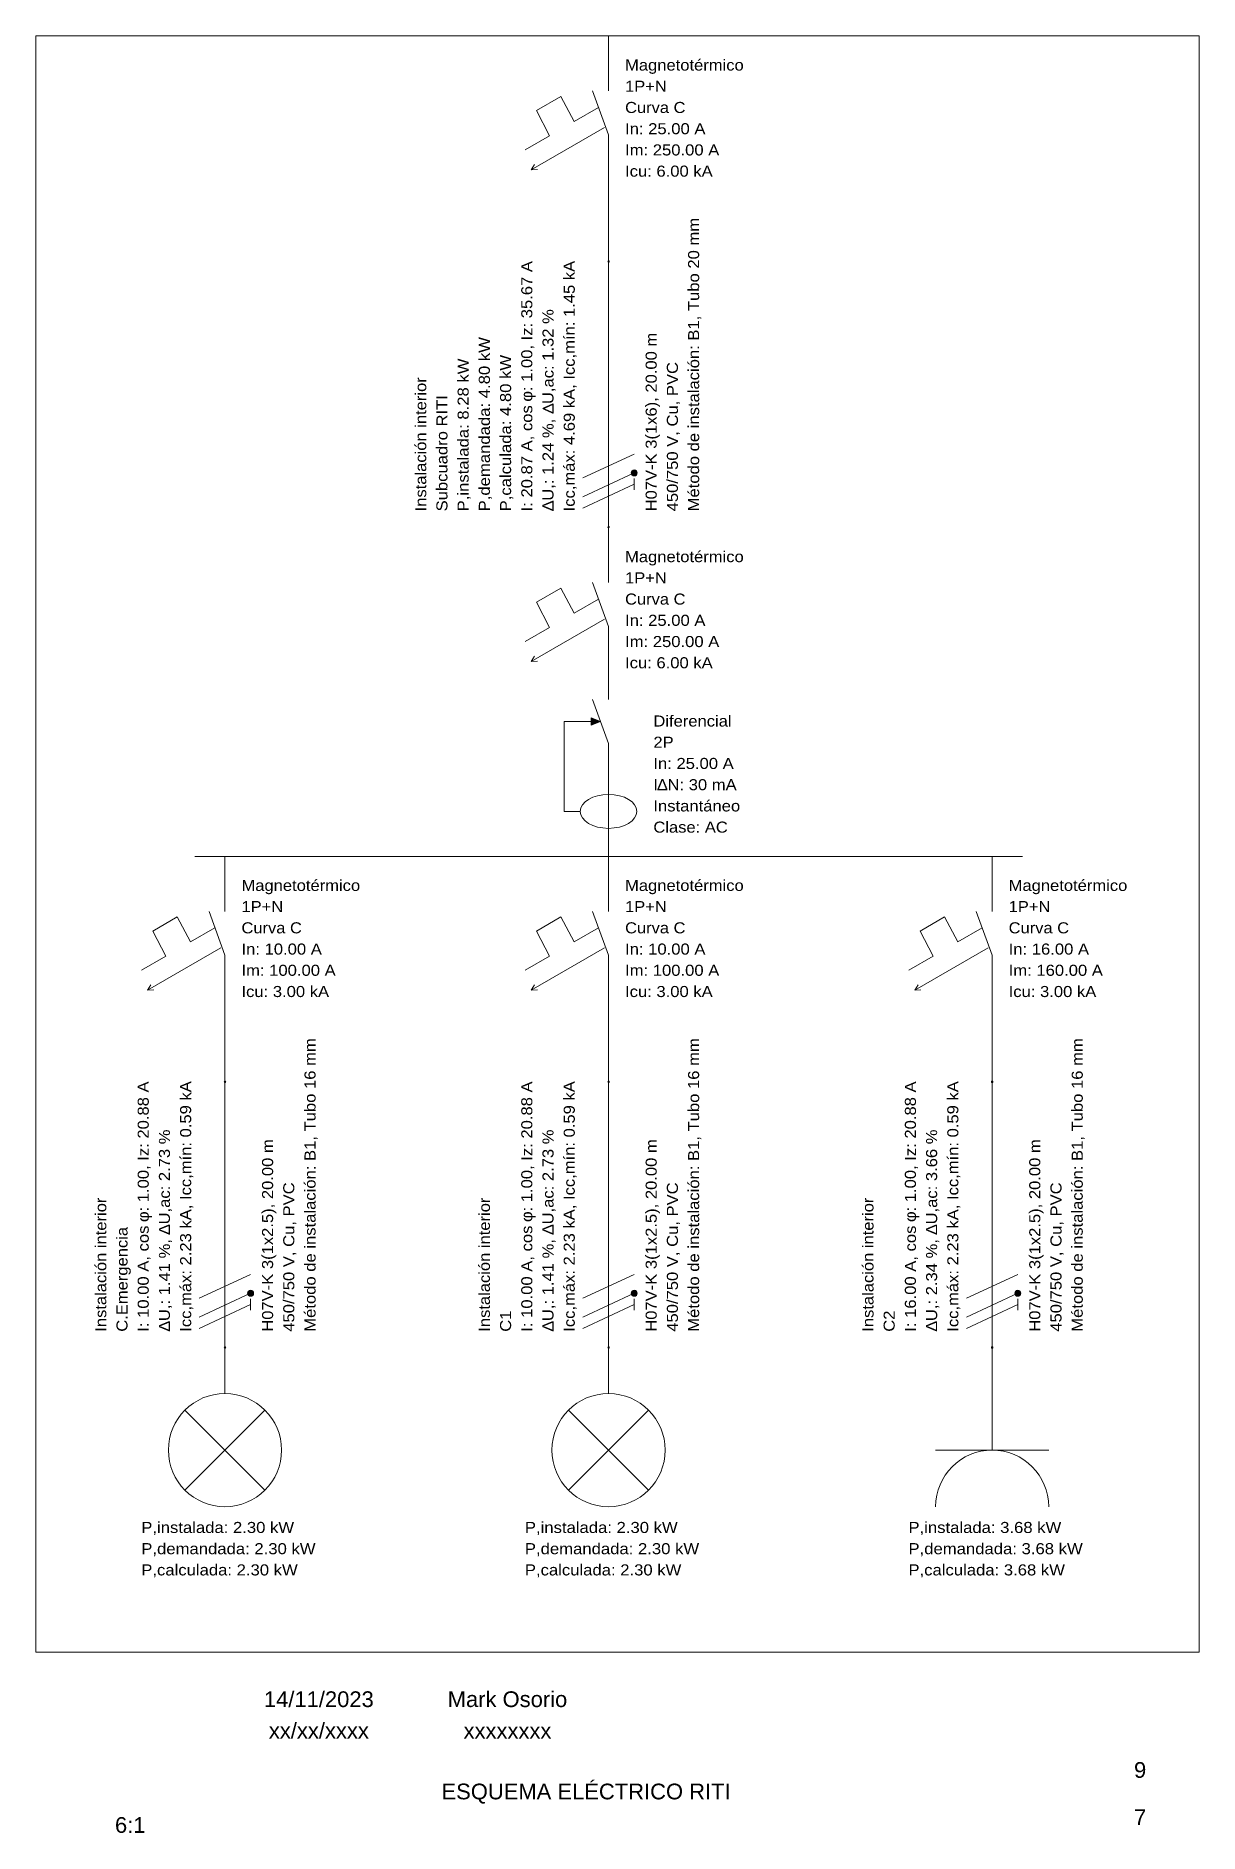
# Paper-space layout 'ESQUEMA ELECTRICO RITI' of a CAD drawing. Header units: millimetres. Extents: x 20 to 205, y 6 to 292.
# The model-space entities are those that its viewports show. They can reach past a viewport. Long polylines and large blocks are cut down to what shows.
import ezdxf
from ezdxf.enums import TextEntityAlignment as Align

# ---------------------------------------------------------------- set-up
doc = ezdxf.new("R2010")
doc.units = ezdxf.units.MM
doc.layers.add('caj_Texto_Editar', color=6, linetype='Continuous')
doc.layers.add('Localizacion', color=1, linetype='Continuous')
for name, color, linetype, lineweight in [('CAPA_TEXTOS_UNIFILAR', 7, 'Continuous', 30), ('DISTRIBUCION', 7, 'Continuous', 0), ('LINEA', 7, 'Continuous', 0)]:
    doc.layers.add(name, color=color, linetype=linetype, lineweight=lineweight)
doc.styles.add('CYPETXT', font='romans__.ttf', dxfattribs={"height": 0.2})
doc.styles.get("Standard").update_dxf_attribs({"font": 'arial.ttf'})

msp = doc.modelspace()

# ---------------------------------------------------------------- hatches: boundary and pattern name
at = {"layer": 'LINEA'}
h = msp.add_hatch(color=0, dxfattribs=at)
edge = h.paths.add_edge_path()
edge.add_arc((1149763602.05502, 9826361636.404108), 0.02, 0, 360)
h = msp.add_hatch(color=0, dxfattribs=at)
edge = h.paths.add_edge_path()
edge.add_arc((1149763602.734751, 9826361630.801071), 0.08, 0, 360)
h = msp.add_hatch(color=0, dxfattribs=at)
edge = h.paths.add_edge_path()
edge.add_arc((1149763602.05502, 9826361629.364109), 0.02, 0, 360)
msp.add_hatch(color=0, dxfattribs=at).paths.add_polyline_path([(1149763601.843395, 9826361624.212673), (1149763601.593395, 9826361624.312674), (1149763601.593395, 9826361624.112673)])
h = msp.add_hatch(color=0, dxfattribs=at)
edge = h.paths.add_edge_path()
edge.add_arc((1149763591.886306, 9826361614.662489), 0.02, 0, 360)
h = msp.add_hatch(color=0, dxfattribs=at)
edge = h.paths.add_edge_path()
edge.add_arc((1149763602.05502, 9826361614.662489), 0.02, 0, 360)
h = msp.add_hatch(color=0, dxfattribs=at)
edge = h.paths.add_edge_path()
edge.add_arc((1149763612.223733, 9826361614.662489), 0.02, 0, 360)
h = msp.add_hatch(color=0, dxfattribs=at)
edge = h.paths.add_edge_path()
edge.add_arc((1149763592.566037, 9826361609.059452), 0.08, 0, 360)
h = msp.add_hatch(color=0, dxfattribs=at)
edge = h.paths.add_edge_path()
edge.add_arc((1149763602.734751, 9826361609.059452), 0.08, 0, 360)
h = msp.add_hatch(color=0, dxfattribs=at)
edge = h.paths.add_edge_path()
edge.add_arc((1149763612.903464, 9826361609.059452), 0.08, 0, 360)
h = msp.add_hatch(color=0, dxfattribs=at)
edge = h.paths.add_edge_path()
edge.add_arc((1149763591.886306, 9826361607.622488), 0.02, 0, 360)
h = msp.add_hatch(color=0, dxfattribs=at)
edge = h.paths.add_edge_path()
edge.add_arc((1149763602.05502, 9826361607.622488), 0.02, 0, 360)
h = msp.add_hatch(color=0, dxfattribs=at)
edge = h.paths.add_edge_path()
edge.add_arc((1149763612.223733, 9826361607.622488), 0.02, 0, 360)

# ---------------------------------------------------------------- linework, layer by layer
at = {"layer": 'DISTRIBUCION', "color": 0}
msp.add_line((1149763591.086306, 9826361620.631239), (1149763613.023733, 9826361620.631239), dxfattribs=at)
at = {"layer": 'LINEA', "color": 0}
for p, q in [((1149763602.05502, 9826361642.372858), (1149763602.05502, 9826361641.673042)), ((1149763602.05502, 9826361640.923042), (1149763602.05502, 9826361641.673042)), ((1149763600.00065, 9826361638.832142), (1149763600.168054, 9826361638.84219)), ((1149763602.05502, 9826361638.122858), (1149763602.05502, 9826361638.822674)), ((1149763602.05502, 9826361638.122858), (1149763602.05502, 9826361636.424109)), ((1149763602.05502, 9826361629.384108), (1149763602.05502, 9826361636.384108)), ((1149763601.375289, 9826361630.667145), (1149763602.734751, 9826361631.301071)), ((1149763601.375289, 9826361630.167145), (1149763602.734751, 9826361630.801071)), ((1149763601.375289, 9826361629.867146), (1149763602.734751, 9826361630.501072)), ((1149763602.734751, 9826361630.351072), (1149763602.734751, 9826361630.651072)), ((1149763602.05502, 9826361629.344109), (1149763602.05502, 9826361629.344109)), ((1149763602.05502, 9826361629.344109), (1149763602.05502, 9826361628.644293)), ((1149763602.05502, 9826361627.894293), (1149763602.05502, 9826361628.644293)), ((1149763600.00065, 9826361625.803391), (1149763600.168054, 9826361625.813438)), ((1149763602.05502, 9826361625.094109), (1149763602.05502, 9826361625.793924)), ((1149763602.05502, 9826361625.094109), (1149763602.05502, 9826361624.794107)), ((1149763602.05502, 9826361623.631239), (1149763601.63177, 9826361624.794107)), ((1149763602.05502, 9826361620.631239), (1149763602.05502, 9826361623.631239)), ((1149763591.886306, 9826361620.631239), (1149763591.886306, 9826361619.931423)), ((1149763602.05502, 9826361620.631239), (1149763602.05502, 9826361619.931423)), ((1149763612.223733, 9826361620.631239), (1149763612.223733, 9826361619.931423)), ((1149763591.886306, 9826361619.181423), (1149763591.886306, 9826361619.931423)), ((1149763602.05502, 9826361619.181423), (1149763602.05502, 9826361619.931423)), ((1149763612.223733, 9826361619.181423), (1149763612.223733, 9826361619.931423)), ((1149763589.831937, 9826361617.090521), (1149763589.999341, 9826361617.100569)), ((1149763591.886306, 9826361616.381239), (1149763591.886306, 9826361617.081055)), ((1149763600.00065, 9826361617.090521), (1149763600.168054, 9826361617.100569)), ((1149763602.05502, 9826361616.381239), (1149763602.05502, 9826361617.081055)), ((1149763610.169363, 9826361617.090521), (1149763610.336767, 9826361617.100569)), ((1149763612.223733, 9826361616.381239), (1149763612.223733, 9826361617.081055)), ((1149763591.886306, 9826361616.381239), (1149763591.886306, 9826361614.682489)), ((1149763602.05502, 9826361616.381239), (1149763602.05502, 9826361614.682489)), ((1149763612.223733, 9826361616.381239), (1149763612.223733, 9826361614.682489)), ((1149763591.886306, 9826361607.642488), (1149763591.886306, 9826361614.642488)), ((1149763602.05502, 9826361607.642488), (1149763602.05502, 9826361614.642488)), ((1149763612.223733, 9826361607.642488), (1149763612.223733, 9826361614.642488)), ((1149763591.206576, 9826361608.925526), (1149763592.566037, 9826361609.559452)), ((1149763601.375289, 9826361608.925526), (1149763602.734751, 9826361609.559452)), ((1149763611.544002, 9826361608.925526), (1149763612.903464, 9826361609.559452)), ((1149763591.206576, 9826361608.425526), (1149763592.566037, 9826361609.059452)), ((1149763592.566037, 9826361608.609453), (1149763592.566037, 9826361608.909452)), ((1149763601.375289, 9826361608.425526), (1149763602.734751, 9826361609.059452)), ((1149763602.734751, 9826361608.609453), (1149763602.734751, 9826361608.909452)), ((1149763611.544002, 9826361608.425526), (1149763612.903464, 9826361609.059452)), ((1149763612.903464, 9826361608.609453), (1149763612.903464, 9826361608.909452)), ((1149763591.206576, 9826361608.125525), (1149763592.566037, 9826361608.759453)), ((1149763601.375289, 9826361608.125525), (1149763602.734751, 9826361608.759453)), ((1149763611.544002, 9826361608.125525), (1149763612.903464, 9826361608.759453)), ((1149763591.886306, 9826361607.602489), (1149763591.886306, 9826361607.602489)), ((1149763591.886306, 9826361606.402489), (1149763591.886306, 9826361607.602489)), ((1149763602.05502, 9826361607.602489), (1149763602.05502, 9826361607.602489)), ((1149763602.05502, 9826361606.402489), (1149763602.05502, 9826361607.602489)), ((1149763612.223733, 9826361607.602489), (1149763612.223733, 9826361607.602489)), ((1149763612.223733, 9826361604.902489), (1149763612.223733, 9826361607.602489)), ((1149763590.825646, 9826361603.841829), (1149763592.946967, 9826361605.963148)), ((1149763592.946967, 9826361603.841829), (1149763590.825646, 9826361605.963148)), ((1149763600.994359, 9826361603.841829), (1149763603.11568, 9826361605.963148)), ((1149763603.11568, 9826361603.841829), (1149763600.994359, 9826361605.963148)), ((1149763613.723733, 9826361604.902489), (1149763610.723733, 9826361604.902489))]:
    msp.add_line(p, q, dxfattribs=at)
for points in [[(1149763601.790488, 9826361640.486967), (1149763601.14097, 9826361640.111967), (1149763600.79195, 9826361640.776485), (1149763600.142431, 9826361640.401485), (1149763600.49145, 9826361639.736967), (1149763599.841931, 9826361639.361967)], [(1149763602.05502, 9826361638.822674), (1149763602.05502, 9826361639.760174), (1149763601.63177, 9826361640.923042)], [(1149763601.949207, 9826361639.957142), (1149763600.00065, 9826361638.832142), (1149763600.093054, 9826361638.972094)], [(1149763601.790488, 9826361627.458218), (1149763601.14097, 9826361627.083218), (1149763600.79195, 9826361627.747736), (1149763600.142431, 9826361627.372736), (1149763600.49145, 9826361626.708218), (1149763599.841931, 9826361626.333218)], [(1149763602.05502, 9826361625.793924), (1149763602.05502, 9826361626.731424), (1149763601.63177, 9826361627.894293)], [(1149763601.949207, 9826361626.928391), (1149763600.00065, 9826361625.803391), (1149763600.093054, 9826361625.943342)], [(1149763601.30502, 9826361621.831238), (1149763600.88177, 9826361621.831238), (1149763600.88177, 9826361624.212673), (1149763601.843395, 9826361624.212673)], [(1149763591.621775, 9826361618.745348), (1149763590.972256, 9826361618.370348), (1149763590.623237, 9826361619.034866), (1149763589.973718, 9826361618.659866), (1149763590.322737, 9826361617.995348), (1149763589.673218, 9826361617.620348)], [(1149763591.886306, 9826361617.081055), (1149763591.886306, 9826361618.018555), (1149763591.463057, 9826361619.181423)], [(1149763601.790488, 9826361618.745348), (1149763601.14097, 9826361618.370348), (1149763600.79195, 9826361619.034866), (1149763600.142431, 9826361618.659866), (1149763600.49145, 9826361617.995348), (1149763599.841931, 9826361617.620348)], [(1149763602.05502, 9826361617.081055), (1149763602.05502, 9826361618.018555), (1149763601.63177, 9826361619.181423)], [(1149763611.959202, 9826361618.745348), (1149763611.309683, 9826361618.370348), (1149763610.960664, 9826361619.034866), (1149763610.311145, 9826361618.659866), (1149763610.660164, 9826361617.995348), (1149763610.010645, 9826361617.620348)], [(1149763612.223733, 9826361617.081055), (1149763612.223733, 9826361618.018555), (1149763611.800483, 9826361619.181423)], [(1149763591.780494, 9826361618.215521), (1149763589.831937, 9826361617.090521), (1149763589.92434, 9826361617.230473)], [(1149763601.949207, 9826361618.215521), (1149763600.00065, 9826361617.090521), (1149763600.093054, 9826361617.230473)], [(1149763612.117921, 9826361618.215521), (1149763610.169363, 9826361617.090521), (1149763610.261767, 9826361617.230473)]]:
    msp.add_lwpolyline(points, dxfattribs=at)
msp.add_lwpolyline([(1149763601.843395, 9826361624.212673), (1149763601.593395, 9826361624.312674), (1149763601.593395, 9826361624.112673)], close=True, dxfattribs=at)
for centre, radius in [((1149763602.05502, 9826361636.404108), 0.02), ((1149763602.734751, 9826361630.801071), 0.08), ((1149763602.05502, 9826361629.364109), 0.02), ((1149763591.886306, 9826361614.662489), 0.02), ((1149763602.05502, 9826361614.662489), 0.02), ((1149763612.223733, 9826361614.662489), 0.02), ((1149763592.566037, 9826361609.059452), 0.08), ((1149763602.734751, 9826361609.059452), 0.08), ((1149763612.903464, 9826361609.059452), 0.08), ((1149763591.886306, 9826361607.622488), 0.02), ((1149763602.05502, 9826361607.622488), 0.02), ((1149763612.223733, 9826361607.622488), 0.02), ((1149763591.886306, 9826361604.902489), 1.5), ((1149763602.05502, 9826361604.902489), 1.5)]:
    msp.add_circle(centre, radius, dxfattribs=at)
msp.add_arc((1149763612.223733, 9826361603.402489), 1.5, 0, 180, dxfattribs=at)
msp.add_ellipse((1149763602.05502, 9826361621.831238), major_axis=(0.75, 0), ratio=0.6, dxfattribs=at)

# ---------------------------------------------------------------- texts
at = {"layer": 'CAPA_TEXTOS_UNIFILAR', "color": 0}
for s, height, width, p, p2 in [('Magnetotérmico', 0.29333333, 1.070619, (1149763602.49252, 9826361641.464108), (1149763605.638145, 9826361641.464108)), ('1P+N', 0.2933333, 1.067926, (1149763602.49252, 9826361640.901608), (1149763603.599395, 9826361640.901608)), ('Curva C', 0.2933333, 1.065452, (1149763602.49252, 9826361640.339108), (1149763604.09377, 9826361640.339108)), ('In: 25.00 A', 0.29333333, 1.074607, (1149763602.49252, 9826361639.776608), (1149763604.623145, 9826361639.776608)), ('Im: 250.00 A', 0.29333333, 1.074899, (1149763602.49252, 9826361639.214108), (1149763604.990645, 9826361639.214108)), ('Icu: 6.00 kA', 0.29333333, 1.073243, (1149763602.49252, 9826361638.651608), (1149763604.815645, 9826361638.651608)), ('Magnetotérmico', 0.29333333, 1.070619, (1149763602.49252, 9826361628.435358), (1149763605.638145, 9826361628.435358)), ('1P+N', 0.2933333, 1.067926, (1149763602.49252, 9826361627.872858), (1149763603.599395, 9826361627.872858)), ('Curva C', 0.2933333, 1.065452, (1149763602.49252, 9826361627.310358), (1149763604.09377, 9826361627.310358)), ('In: 25.00 A', 0.29333333, 1.074607, (1149763602.49252, 9826361626.747858), (1149763604.623145, 9826361626.747858)), ('Im: 250.00 A', 0.29333333, 1.074899, (1149763602.49252, 9826361626.185358), (1149763604.990645, 9826361626.185358)), ('Icu: 6.00 kA', 0.29333333, 1.073243, (1149763602.49252, 9826361625.622858), (1149763604.815645, 9826361625.622858)), ('Diferencial', 0.29333333, 1.071218, (1149763603.24252, 9826361624.078924), (1149763605.31627, 9826361624.078924)), ('2P', 0.2933333, 1.073613, (1149763603.24252, 9826361623.516424), (1149763603.780645, 9826361623.516424)), ('In: 25.00 A', 0.29333333, 1.074607, (1149763603.24252, 9826361622.953924), (1149763605.373145, 9826361622.953924)), ('I', 0.293333, 1.07596, (1149763603.24252, 9826361622.391424), (1149763603.36502, 9826361622.391424)), ('Δ', 0.293333, 1.069313, (1149763603.33627, 9826361622.391424), (1149763603.629395, 9826361622.391424)), ('N: 30 mA', 0.2933333, 1.072896, (1149763603.61752, 9826361622.391424), (1149763605.450645, 9826361622.391424)), ('Instantáneo', 0.29333333, 1.07446, (1149763603.24252, 9826361621.828924), (1149763605.54377, 9826361621.828924)), ('Clase: AC', 0.2933333, 1.069654, (1149763603.24252, 9826361621.266424), (1149763605.215645, 9826361621.266424)), ('Magnetotérmico', 0.29333333, 1.070619, (1149763592.323806, 9826361619.722488), (1149763595.469431, 9826361619.722488)), ('Magnetotérmico', 0.29333333, 1.070619, (1149763602.49252, 9826361619.722488), (1149763605.638145, 9826361619.722488)), ('Magnetotérmico', 0.29333333, 1.070619, (1149763612.661233, 9826361619.722488), (1149763615.806858, 9826361619.722488)), ('1P+N', 0.2933333, 1.067927, (1149763592.323806, 9826361619.159988), (1149763593.430681, 9826361619.159988)), ('1P+N', 0.2933333, 1.067926, (1149763602.49252, 9826361619.159988), (1149763603.599395, 9826361619.159988)), ('1P+N', 0.2933333, 1.067926, (1149763612.661233, 9826361619.159988), (1149763613.768108, 9826361619.159988)), ('Curva C', 0.2933333, 1.065452, (1149763592.323806, 9826361618.597488), (1149763593.925056, 9826361618.597488)), ('Curva C', 0.2933333, 1.065452, (1149763602.49252, 9826361618.597488), (1149763604.09377, 9826361618.597488)), ('Curva C', 0.2933333, 1.065452, (1149763612.661233, 9826361618.597488), (1149763614.262483, 9826361618.597488)), ('In: 10.00 A', 0.29333333, 1.074607, (1149763592.323806, 9826361618.034988), (1149763594.454431, 9826361618.034988)), ('In: 10.00 A', 0.29333333, 1.074607, (1149763602.49252, 9826361618.034988), (1149763604.623145, 9826361618.034988)), ('In: 16.00 A', 0.29333333, 1.074607, (1149763612.661233, 9826361618.034988), (1149763614.791858, 9826361618.034988)), ('Im: 100.00 A', 0.29333333, 1.074899, (1149763592.323806, 9826361617.472488), (1149763594.821931, 9826361617.472488)), ('Im: 100.00 A', 0.29333333, 1.074899, (1149763602.49252, 9826361617.472488), (1149763604.990645, 9826361617.472488)), ('Im: 160.00 A', 0.29333333, 1.074899, (1149763612.661233, 9826361617.472488), (1149763615.159358, 9826361617.472488)), ('Icu: 3.00 kA', 0.29333333, 1.073243, (1149763592.323806, 9826361616.909988), (1149763594.646931, 9826361616.909988)), ('Icu: 3.00 kA', 0.29333333, 1.073243, (1149763602.49252, 9826361616.909988), (1149763604.815645, 9826361616.909988)), ('Icu: 3.00 kA', 0.29333333, 1.073243, (1149763612.661233, 9826361616.909988), (1149763614.984358, 9826361616.909988)), ('P,instalada: 2.30 kW', 0.29333333, 1.077945, (1149763589.667556, 9826361602.706238), (1149763593.718806, 9826361602.706238)), ('P,instalada: 2.30 kW', 0.29333333, 1.077945, (1149763599.83627, 9826361602.706238), (1149763603.88752, 9826361602.706238)), ('P,instalada: 3.68 kW', 0.29333333, 1.077945, (1149763610.004983, 9826361602.706238), (1149763614.056233, 9826361602.706238)), ('P,demandada: 2.30 kW', 0.29333333, 1.078797, (1149763589.667556, 9826361602.143738), (1149763594.287556, 9826361602.143738)), ('P,demandada: 2.30 kW', 0.29333333, 1.078797, (1149763599.83627, 9826361602.143738), (1149763604.45627, 9826361602.143738)), ('P,demandada: 3.68 kW', 0.29333333, 1.078797, (1149763610.004983, 9826361602.143738), (1149763614.624983, 9826361602.143738)), ('P,calculada: 2.30 kW', 0.29333333, 1.077455, (1149763589.667556, 9826361601.581238), (1149763593.815056, 9826361601.581238)), ('P,calculada: 2.30 kW', 0.29333333, 1.077455, (1149763599.83627, 9826361601.581238), (1149763603.98377, 9826361601.581238)), ('P,calculada: 3.68 kW', 0.29333333, 1.077455, (1149763610.004983, 9826361601.581238), (1149763614.152483, 9826361601.581238))]:
    msp.add_text(s, height=height, dxfattribs=dict(at, width=width)).set_placement(p, p2, align=Align.FIT)
for s, height, width, p, p2 in [('Método de instalación: B1, Tubo 20 mm', 0.29333333, 1.073895, (1149763604.456001, 9826361629.781609), (1149763604.456001, 9826361637.560358)), (': 1.00, Iz: 35.67 A', 0.29333333, 1.073098, (1149763600.034039, 9826361632.969109), (1149763600.034039, 9826361636.416609)), ('Icc,máx: 4.69 kA, Icc,mín: 1.45 kA', 0.29333333, 1.071997, (1149763601.159039, 9826361629.781609), (1149763601.159039, 9826361636.422859)), ('U,ac: 1.32 %', 0.29333333, 1.072274, (1149763600.596539, 9826361632.625359), (1149763600.596539, 9826361635.140984)), ('P,demandada: 4.80 kW', 0.29333333, 1.078797, (1149763598.909039, 9826361629.781609), (1149763598.909039, 9826361634.401608)), ('H07V-K 3(1x6), 20.00 m', 0.29333333, 1.071321, (1149763603.331001, 9826361629.781609), (1149763603.331001, 9826361634.515358)), ('P,instalada: 8.28 kW', 0.29333333, 1.077945, (1149763598.346539, 9826361629.781609), (1149763598.346539, 9826361633.832859)), ('P,calculada: 4.80 kW', 0.29333333, 1.077454, (1149763599.471539, 9826361629.781609), (1149763599.471539, 9826361633.929108)), ('450/750 V, Cu, PVC', 0.29333333, 1.072921, (1149763603.893501, 9826361629.781609), (1149763603.893501, 9826361633.740984)), ('Instalación interior', 0.29333333, 1.069087, (1149763597.221539, 9826361629.781609), (1149763597.221539, 9826361633.342859)), ('Subcuadro RITI', 0.29333333, 1.073206, (1149763597.784039, 9826361629.781609), (1149763597.784039, 9826361632.861609)), ('φ', 0.293333, 1.070199, (1149763600.034039, 9826361632.687859), (1149763600.034039, 9826361632.972233)), ('I: 20.87 A, cos ', 0.29333333, 1.073966, (1149763600.034039, 9826361629.781609), (1149763600.034039, 9826361632.717234)), ('U,: 1.24 %, ', 0.29333333, 1.072818, (1149763600.596539, 9826361630.062859), (1149763600.596539, 9826361632.359734)), ('Δ', 0.293333, 1.069314, (1149763600.596539, 9826361629.781609), (1149763600.596539, 9826361630.074734)), ('Método de instalación: B1, Tubo 16 mm', 0.29333333, 1.073895, (1149763594.287287, 9826361608.039989), (1149763594.287287, 9826361615.818739)), ('Método de instalación: B1, Tubo 16 mm', 0.29333333, 1.073895, (1149763604.456001, 9826361608.039989), (1149763604.456001, 9826361615.818739)), ('Método de instalación: B1, Tubo 16 mm', 0.29333333, 1.073895, (1149763614.624714, 9826361608.039989), (1149763614.624714, 9826361615.818739)), (': 1.00, Iz: 20.88 A', 0.29333333, 1.073098, (1149763589.865325, 9826361611.227489), (1149763589.865325, 9826361614.674988)), ('Icc,máx: 2.23 kA, Icc,mín: 0.59 kA', 0.29333333, 1.071996, (1149763590.990325, 9826361608.039989), (1149763590.990325, 9826361614.681238)), (': 1.00, Iz: 20.88 A', 0.29333333, 1.073098, (1149763600.034039, 9826361611.227489), (1149763600.034039, 9826361614.674988)), ('Icc,máx: 2.23 kA, Icc,mín: 0.59 kA', 0.29333333, 1.071996, (1149763601.159039, 9826361608.039989), (1149763601.159039, 9826361614.681238)), (': 1.00, Iz: 20.88 A', 0.29333333, 1.073098, (1149763610.202752, 9826361611.227489), (1149763610.202752, 9826361614.674988)), ('Icc,máx: 2.23 kA, Icc,mín: 0.59 kA', 0.29333333, 1.071996, (1149763611.327752, 9826361608.039989), (1149763611.327752, 9826361614.681238)), ('U,ac: 2.73 %', 0.29333333, 1.072274, (1149763590.427825, 9826361610.883739), (1149763590.427825, 9826361613.399364)), ('U,ac: 2.73 %', 0.29333333, 1.072274, (1149763600.596539, 9826361610.883739), (1149763600.596539, 9826361613.399364)), ('U,ac: 3.66 %', 0.29333333, 1.072274, (1149763610.765252, 9826361610.883739), (1149763610.765252, 9826361613.399364)), ('H07V-K 3(1x2.5), 20.00 m', 0.29333333, 1.071609, (1149763593.162287, 9826361608.039989), (1149763593.162287, 9826361613.141239)), ('H07V-K 3(1x2.5), 20.00 m', 0.29333333, 1.071609, (1149763603.331001, 9826361608.039989), (1149763603.331001, 9826361613.141239)), ('H07V-K 3(1x2.5), 20.00 m', 0.29333333, 1.071609, (1149763613.499714, 9826361608.039989), (1149763613.499714, 9826361613.141239)), ('450/750 V, Cu, PVC', 0.29333333, 1.07292, (1149763593.724787, 9826361608.039989), (1149763593.724787, 9826361611.999363)), ('450/750 V, Cu, PVC', 0.29333333, 1.07292, (1149763603.893501, 9826361608.039989), (1149763603.893501, 9826361611.999363)), ('450/750 V, Cu, PVC', 0.29333333, 1.07292, (1149763614.062214, 9826361608.039989), (1149763614.062214, 9826361611.999363)), ('Instalación interior', 0.29333333, 1.069086, (1149763588.740325, 9826361608.039989), (1149763588.740325, 9826361611.601238)), ('Instalación interior', 0.29333333, 1.069086, (1149763598.909039, 9826361608.039989), (1149763598.909039, 9826361611.601238)), ('Instalación interior', 0.29333333, 1.069086, (1149763609.077752, 9826361608.039989), (1149763609.077752, 9826361611.601238)), ('C.Emergencia', 0.29333333, 1.069999, (1149763589.302825, 9826361608.039989), (1149763589.302825, 9826361610.818113)), ('I: 10.00 A, cos ', 0.29333333, 1.073966, (1149763589.865325, 9826361608.039989), (1149763589.865325, 9826361610.975615)), ('φ', 0.293333, 1.070199, (1149763589.865325, 9826361610.946239), (1149763589.865325, 9826361611.230614)), ('Δ', 0.293333, 1.069314, (1149763590.427825, 9826361610.602489), (1149763590.427825, 9826361610.895615)), ('I: 10.00 A, cos ', 0.29333333, 1.073966, (1149763600.034039, 9826361608.039989), (1149763600.034039, 9826361610.975615)), ('φ', 0.293333, 1.070199, (1149763600.034039, 9826361610.946239), (1149763600.034039, 9826361611.230614)), ('Δ', 0.293333, 1.069314, (1149763600.596539, 9826361610.602489), (1149763600.596539, 9826361610.895615)), ('I: 16.00 A, cos ', 0.29333333, 1.073966, (1149763610.202752, 9826361608.039989), (1149763610.202752, 9826361610.975615)), ('φ', 0.293333, 1.070199, (1149763610.202752, 9826361610.946239), (1149763610.202752, 9826361611.230614)), ('Δ', 0.293333, 1.069314, (1149763610.765252, 9826361610.602489), (1149763610.765252, 9826361610.895615)), ('U,: 1.41 %, ', 0.29333333, 1.072818, (1149763590.427825, 9826361608.321239), (1149763590.427825, 9826361610.618114)), ('U,: 1.41 %, ', 0.29333333, 1.072818, (1149763600.596539, 9826361608.321239), (1149763600.596539, 9826361610.618114)), ('U,: 2.34 %, ', 0.29333333, 1.072818, (1149763610.765252, 9826361608.321239), (1149763610.765252, 9826361610.618114)), ('C1', 0.2933333, 1.069032, (1149763599.471539, 9826361608.039989), (1149763599.471539, 9826361608.599989)), ('C2', 0.2933333, 1.069032, (1149763609.640252, 9826361608.039989), (1149763609.640252, 9826361608.599989)), ('Δ', 0.293333, 1.069314, (1149763590.427825, 9826361608.039989), (1149763590.427825, 9826361608.333115)), ('Δ', 0.293333, 1.069314, (1149763600.596539, 9826361608.039989), (1149763600.596539, 9826361608.333115)), ('Δ', 0.293333, 1.069314, (1149763610.765252, 9826361608.039989), (1149763610.765252, 9826361608.333115))]:
    msp.add_text(s, height=height, rotation=90, dxfattribs=dict(at, width=width)).set_placement(p, p2, align=Align.FIT)
at = {"layer": 'CAPA_TEXTOS_UNIFILAR', "color": 0, "style": 'CYPETXT', "width": 1.179008}
msp.add_text('Δ', height=0.293333, rotation=90, dxfattribs=at).set_placement((1149763600.596539, 9826361632.344109), (1149763600.596539, 9826361632.637234), align=Align.FIT)

psp = doc.layouts.new('ESQUEMA ELECTRICO RITI')

# ---------------------------------------------------------------- texts
at = {"layer": 'caj_Texto_Editar', "char_height": 2.5}
for s, insert, width, attachment_point in [('\\pxqc;14/11/2023', (65, 27.5), 30, 5), ('\\pxqc;Mark Osorio', (95, 27.5), 30, 5), ('\\pxqc;xx/xx/xxxx', (65, 22.5), 30, 5), ('\\pxqc;xxxxxxxx', (95, 22.5), 30, 5), ('\\pxqc;9', (205, 16.25), 18.75, 6), ('\\pxqc;ESQUEMA ELÉCTRICO RITI', (107.5, 12.5), 115, 5), ('6:1', (35, 7.5), 30, 5), ('\\pxqc;7', (205, 8.75), 18.75, 6)]:
    psp.add_mtext(s, dxfattribs=dict(at, insert=insert, width=width, attachment_point=attachment_point))

# ---------------------------------------------------------------- viewports
at = {"layer": 'Localizacion', "view_target_point": (1597648346.415098, 9787484380.145655)}
psp.add_viewport(center=(112.5, 163.5), size=(185, 257), view_center_point=(-447884744.123342, 38877240.819278), view_height=42.8333333, dxfattribs=at)

doc.saveas('drawing.dxf')
